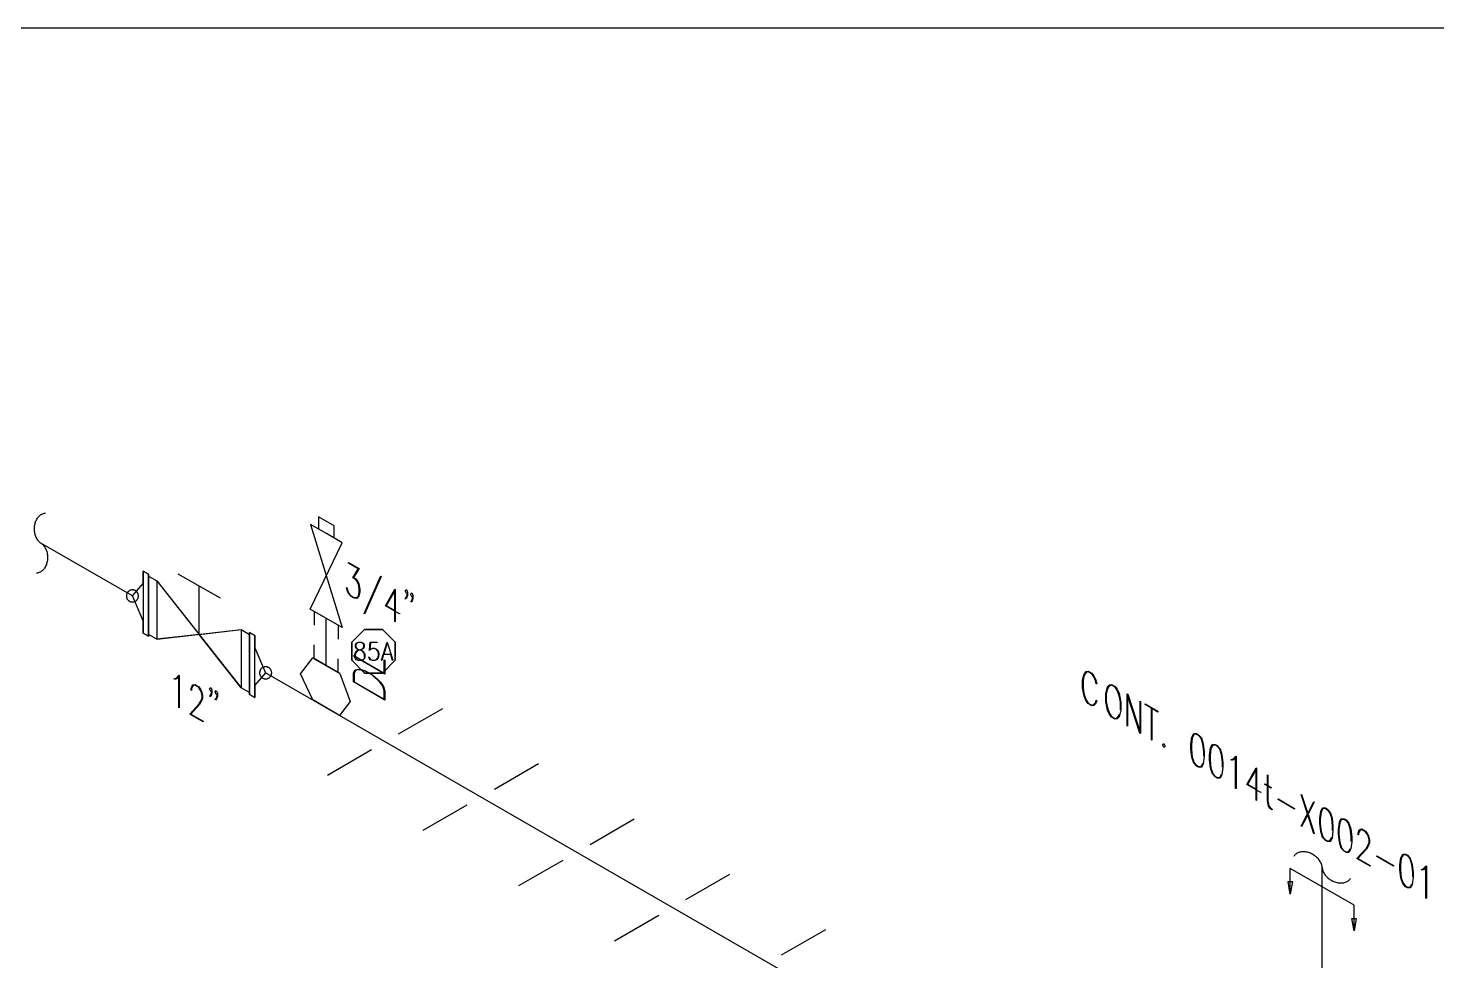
# Model space of a CAD drawing. Extents: x 0 to 17.2, y 0.1 to 11.3.
# Drawn here: x 2.968 to 7.477, y 8.18 to 11.167 of the extents above; entities that cross this region are included whole.
import ezdxf

# ---------------------------------------------------------------- set-up
doc = ezdxf.new("R2010")
doc.units = 0
for name, color, linetype in [('3', 1, 'CONTINUOUS'), ('BORDER', 3, 'CONTINUOUS'), ('COMP', 1, 'CONTINUOUS'), ('Continuation', 7, 'CONTINUOUS'), ('DL', 20, 'CONTINUOUS'), ('FITTINGS', 4, 'CONTINUOUS'), ('PART_PCML', 7, 'CONTINUOUS'), ('PIPE', 7, 'CONTINUOUS'), ('PIPE-ANNO', 150, 'CONTINUOUS'), ('TEXT', 7, 'CONTINUOUS'), ('UNAS.PIPE', 251, 'CONTINUOUS'), ('Welds', 7, 'CONTINUOUS')]:
    doc.layers.add(name, color=color, linetype=linetype)

msp = doc.modelspace()

# ---------------------------------------------------------------- linework, layer by layer
at = {"layer": '3'}
msp.add_lwpolyline([(3.7088, 9.1027), (3.7088, 9.1014), (3.709, 9.1), (3.7092, 9.0987), (3.7095, 9.0974), (3.71, 9.0961), (3.7105, 9.0948), (3.7111, 9.0936), (3.7117, 9.0925), (3.7125, 9.0913), (3.7133, 9.0903), (3.7142, 9.0893), (3.7152, 9.0883), (3.7162, 9.0875), (3.7173, 9.0867), (3.7185, 9.0859), (3.7197, 9.0853), (3.7209, 9.0848), (3.7222, 9.0843), (3.7235, 9.0839), (3.7248, 9.0836), (3.7262, 9.0834), (3.7275, 9.0833), (3.7289, 9.0833), (3.7302, 9.0834), (3.7316, 9.0836), (3.7329, 9.0839), (3.7342, 9.0843), (3.7355, 9.0848), (3.7367, 9.0853), (3.7379, 9.0859), (3.739, 9.0867), (3.7401, 9.0875), (3.7412, 9.0883), (3.7421, 9.0893), (3.7431, 9.0903), (3.7439, 9.0913), (3.7446, 9.0925), (3.7453, 9.0936), (3.7459, 9.0948), (3.7464, 9.0961), (3.7468, 9.0974), (3.7472, 9.0987), (3.7474, 9.1), (3.7476, 9.1027), (3.7476, 9.1027), (3.7475, 9.1041), (3.7474, 9.1054), (3.7472, 9.1068), (3.7468, 9.1081), (3.7464, 9.1094), (3.7459, 9.1106), (3.7453, 9.1118), (3.7446, 9.113), (3.7439, 9.1141), (3.7431, 9.1152), (3.7421, 9.1162), (3.7412, 9.1172), (3.7401, 9.118), (3.739, 9.1188), (3.7379, 9.1195), (3.7367, 9.1202), (3.7355, 9.1207), (3.7342, 9.1212), (3.7329, 9.1216), (3.7316, 9.1218), (3.7302, 9.122), (3.7289, 9.1221), (3.7275, 9.1221), (3.7262, 9.122), (3.7248, 9.1218), (3.7235, 9.1216), (3.7222, 9.1212), (3.7209, 9.1207), (3.7197, 9.1202), (3.7185, 9.1195), (3.7173, 9.1188), (3.7162, 9.118), (3.7152, 9.1172), (3.7142, 9.1162), (3.7133, 9.1152), (3.7125, 9.1141), (3.7117, 9.113), (3.7111, 9.1118), (3.7105, 9.1106), (3.71, 9.1094), (3.7095, 9.1081), (3.7092, 9.1068), (3.709, 9.1054), (3.7088, 9.1027)], dxfattribs=at)
at = {"layer": 'BORDER'}
msp.add_lwpolyline([(0.1692, 0.2247), (17.0808, 0.2247), (17.0808, 11.1675), (0.1692, 11.1675), (0.1692, 0.2247)], dxfattribs=at)
at = {"layer": 'COMP'}
for points in [[(3.7282, 9.1027), (3.6937, 9.0629), (3.6937, 9.0231), (3.6765, 9.0331), (3.6765, 9.2321), (3.6937, 9.2222), (3.6937, 9.1824), (3.7282, 9.1027)], [(3.6765, 9.2321), (3.6765, 9.0331), (3.6937, 9.0231), (3.6937, 9.2222), (3.6765, 9.2321)], [(3.6937, 9.1824), (3.7282, 9.1027), (3.6937, 9.0629)]]:
    msp.add_lwpolyline(points, dxfattribs=at)
at = {"layer": 'Continuation'}
for points in [[(6.3884, 9.0131), (6.3855, 9.0048), (6.3795, 8.9983), (6.3734, 8.997), (6.3614, 9.0039), (6.3553, 9.0123), (6.3493, 9.0258), (6.3464, 9.0375), (6.3434, 9.0541), (6.3434, 9.0787), (6.3464, 9.0918), (6.3493, 9.1002), (6.3553, 9.1067), (6.3614, 9.1082), (6.3734, 9.1013), (6.3795, 9.0927), (6.3855, 9.0793), (6.3884, 9.0677), (6.3872, 9.0673), (6.3844, 9.0785), (6.3787, 9.0913), (6.3731, 9.0992), (6.3617, 9.1058), (6.3561, 9.1043), (6.3504, 9.0981), (6.3475, 9.0904), (6.3447, 9.0776), (6.3447, 9.0536), (6.3475, 9.0376), (6.3504, 9.0265), (6.3561, 9.0137), (6.3617, 9.0058), (6.3731, 8.9993), (6.3787, 9.0007), (6.3844, 9.0069), (6.3872, 9.0148), (6.3884, 9.0131)], [(6.4628, 8.9703), (6.4599, 8.9619), (6.4539, 8.9554), (6.4478, 8.954), (6.4357, 8.961), (6.4297, 8.9694), (6.4236, 8.9828), (6.4208, 8.9945), (6.4177, 9.0112), (6.4177, 9.0357), (6.4208, 9.0489), (6.4236, 9.0573), (6.4297, 9.0638), (6.4357, 9.0653), (6.4478, 9.0583), (6.4539, 9.0498), (6.4599, 9.0363), (6.4628, 9.0246), (6.4658, 9.008), (6.4658, 8.9834), (6.4628, 8.9703)], [(6.4645, 8.9844), (6.4645, 9.0085), (6.4616, 9.0245), (6.4587, 9.0356), (6.453, 9.0484), (6.4474, 9.0563), (6.4361, 9.0628), (6.4305, 9.0614), (6.4248, 9.0552), (6.4219, 9.0474), (6.4191, 9.0347), (6.4191, 9.0107), (6.4219, 8.9947), (6.4248, 8.9836), (6.4305, 8.9708), (6.4361, 8.9628), (6.4474, 8.9563), (6.453, 8.9578), (6.4587, 8.964), (6.4616, 8.9718)], [(6.5285, 8.9084), (6.5271, 8.9092), (6.4876, 9.0306), (6.4876, 8.932), (6.4863, 8.9327), (6.4863, 9.035), (6.4877, 9.0342), (6.5272, 8.9128), (6.5272, 9.0114), (6.5285, 9.0106), (6.5285, 8.9084)], [(6.5636, 8.8881), (6.5636, 8.9893), (6.5438, 9.0007), (6.5438, 9.0029), (6.5847, 8.9793), (6.5847, 8.977), (6.5649, 8.9885), (6.5649, 8.8873), (6.5636, 8.8881)], [(6.7296, 8.8113), (6.7235, 8.7997), (6.7144, 8.8001), (6.7084, 8.8035), (6.6993, 8.8137), (6.6932, 8.8323), (6.6903, 8.8586), (6.6903, 8.8736), (6.6932, 8.8965), (6.6993, 8.9081), (6.7084, 8.9079), (6.7144, 8.9044), (6.7235, 8.8941), (6.7296, 8.8754), (6.7325, 8.8492), (6.7325, 8.8342), (6.7296, 8.8113)], [(6.7312, 8.8353), (6.7312, 8.8496), (6.7283, 8.8754), (6.7227, 8.8927), (6.7143, 8.9022), (6.7086, 8.9055), (6.7002, 8.9057), (6.6945, 8.8949), (6.6917, 8.8724), (6.6917, 8.8582), (6.6945, 8.8324), (6.7002, 8.8151), (6.7086, 8.8055), (6.7143, 8.8023), (6.7227, 8.8021), (6.7283, 8.8129)], [(6.6036, 8.8637), (6.5997, 8.8721), (6.6036, 8.8763), (6.6074, 8.8677), (6.6036, 8.8637)], [(6.7894, 8.7768), (6.7833, 8.7652), (6.7742, 8.7656), (6.7681, 8.769), (6.7591, 8.7792), (6.753, 8.7978), (6.7501, 8.8241), (6.7501, 8.8391), (6.753, 8.862), (6.7591, 8.8736), (6.7681, 8.8734), (6.7742, 8.8699), (6.7833, 8.8596), (6.7894, 8.8409), (6.7923, 8.8147), (6.7923, 8.7997), (6.7894, 8.7768)], [(6.791, 8.8008), (6.791, 8.8151), (6.788, 8.8409), (6.7825, 8.8582), (6.774, 8.8677), (6.7684, 8.871), (6.7599, 8.8712), (6.7543, 8.8604), (6.7514, 8.8379), (6.7514, 8.8237), (6.7543, 8.7979), (6.7599, 8.7806), (6.7684, 8.771), (6.774, 8.7678), (6.7825, 8.7676), (6.788, 8.7784)], [(6.8345, 8.7317), (6.8332, 8.7325), (6.8332, 8.8321), (6.8255, 8.8236), (6.8196, 8.8222), (6.8189, 8.8245), (6.8247, 8.826), (6.8336, 8.8356), (6.8345, 8.8351), (6.8345, 8.7317)], [(6.9141, 8.721), (6.9141, 8.7188), (6.9001, 8.7268), (6.9001, 8.6938), (6.8988, 8.6946), (6.8988, 8.7276), (6.8689, 8.7448), (6.8991, 8.7978), (6.9001, 8.7972), (6.9001, 8.7291)], [(6.8988, 8.7298), (6.8988, 8.7933), (6.8715, 8.7456), (6.8988, 8.7298)], [(6.9504, 8.6638), (6.9444, 8.6673), (6.9381, 8.6759), (6.9351, 8.693), (6.9351, 8.7407), (6.9271, 8.7454), (6.9271, 8.7475), (6.9351, 8.7429), (6.9351, 8.7759), (6.9365, 8.7751), (6.9365, 8.7421), (6.9475, 8.7357), (6.9475, 8.7335), (6.9365, 8.7399), (6.9365, 8.6924), (6.9393, 8.6769), (6.9447, 8.6692), (6.9504, 8.6659), (6.9504, 8.6638)], [(7.084, 8.5873), (7.0641, 8.6483), (7.0442, 8.6102), (7.043, 8.6119), (7.0633, 8.6508), (7.043, 8.713), (7.0442, 8.7134), (7.0641, 8.6523), (7.084, 8.6905), (7.0851, 8.6887), (7.0649, 8.6497), (7.0851, 8.5876), (7.084, 8.5873)], [(6.9693, 8.6988), (7.0219, 8.6685), (7.0219, 8.6662), (6.9693, 8.6966), (6.9693, 8.6988)], [(7.142, 8.5732), (7.1359, 8.5616), (7.1268, 8.562), (7.1208, 8.5654), (7.1117, 8.5756), (7.1056, 8.5942), (7.1027, 8.6205), (7.1027, 8.6355), (7.1056, 8.6584), (7.1117, 8.67), (7.1208, 8.6698), (7.1268, 8.6663), (7.1359, 8.656), (7.142, 8.6373), (7.1449, 8.6111), (7.1449, 8.5961), (7.142, 8.5732)], [(7.1436, 8.5972), (7.1436, 8.6115), (7.1407, 8.6373), (7.1351, 8.6546), (7.1267, 8.6641), (7.121, 8.6674), (7.1126, 8.6676), (7.1069, 8.6568), (7.1041, 8.6343), (7.1041, 8.6201), (7.1069, 8.5943), (7.1126, 8.577), (7.121, 8.5674), (7.1267, 8.5642), (7.1351, 8.564), (7.1407, 8.5748)], [(7.2018, 8.5387), (7.1957, 8.5271), (7.1866, 8.5275), (7.1806, 8.5309), (7.1715, 8.5411), (7.1654, 8.5597), (7.1625, 8.586), (7.1625, 8.601), (7.1654, 8.6239), (7.1715, 8.6355), (7.1806, 8.6353), (7.1866, 8.6318), (7.1957, 8.6215), (7.2018, 8.6028), (7.2047, 8.5766), (7.2047, 8.5616), (7.2018, 8.5387)], [(7.2034, 8.5627), (7.2034, 8.577), (7.2004, 8.6028), (7.1949, 8.6201), (7.1864, 8.6296), (7.1808, 8.6329), (7.1723, 8.6331), (7.1667, 8.6223), (7.1638, 8.5998), (7.1638, 8.5856), (7.1667, 8.5598), (7.1723, 8.5425), (7.1808, 8.5329), (7.1864, 8.5297), (7.1949, 8.5295), (7.2004, 8.5403)], [(7.2251, 8.5841), (7.2251, 8.5892), (7.2281, 8.5977), (7.2312, 8.601), (7.2373, 8.6025), (7.2493, 8.5956), (7.2554, 8.587), (7.2585, 8.5801), (7.2615, 8.5682), (7.2615, 8.5579), (7.2585, 8.5496), (7.2526, 8.5383), (7.2244, 8.5077), (7.2638, 8.485), (7.2638, 8.4829), (7.2213, 8.5074), (7.2516, 8.5403), (7.2573, 8.5514), (7.2602, 8.5593), (7.2602, 8.5684), (7.2573, 8.5794), (7.2546, 8.5856), (7.249, 8.5935), (7.2377, 8.6001), (7.2321, 8.5986), (7.2293, 8.5956), (7.2264, 8.5879), (7.2264, 8.5833), (7.2251, 8.5841)], [(7.2855, 8.5162), (7.3381, 8.4859), (7.3381, 8.4837), (7.2855, 8.514), (7.2855, 8.5162)], [(7.3986, 8.4251), (7.3924, 8.4135), (7.3834, 8.4139), (7.3773, 8.4173), (7.3682, 8.4275), (7.3622, 8.4461), (7.3592, 8.4724), (7.3592, 8.4874), (7.3622, 8.5103), (7.3682, 8.5219), (7.3773, 8.5217), (7.3834, 8.5182), (7.3924, 8.5079), (7.3986, 8.4892), (7.4014, 8.463), (7.4014, 8.448), (7.3986, 8.4251)], [(7.4001, 8.4491), (7.4001, 8.4634), (7.3972, 8.4892), (7.3916, 8.5065), (7.3832, 8.516), (7.3775, 8.5193), (7.3691, 8.5195), (7.3635, 8.5087), (7.3606, 8.4862), (7.3606, 8.472), (7.3635, 8.4462), (7.3691, 8.4289), (7.3775, 8.4193), (7.3832, 8.4161), (7.3916, 8.4159), (7.3972, 8.4267)], [(7.4437, 8.38), (7.4423, 8.3808), (7.4423, 8.4804), (7.4347, 8.4719), (7.4288, 8.4704), (7.4281, 8.4727), (7.4338, 8.4743), (7.4427, 8.4839), (7.4437, 8.4834), (7.4437, 8.38)]]:
    msp.add_lwpolyline(points, dxfattribs=at)
at = {"layer": 'DL'}
for points in [[(4.1099, 9.1433), (4.1099, 9.0986), (4.0105, 9.156), (4.0105, 9.1577), (4.1079, 9.1016), (4.1079, 9.1445), (4.1099, 9.1433)], [(4.0716, 9.0951), (4.0859, 9.0827), (4.0956, 9.0731), (4.1052, 9.0593), (4.1099, 9.0443), (4.1099, 9.0154), (4.0095, 9.0733), (4.0095, 9.1022), (4.0143, 9.1117), (4.0239, 9.1145), (4.0336, 9.1129), (4.0479, 9.1087), (4.0716, 9.0951)], [(4.0482, 9.1067), (4.0344, 9.1109), (4.0253, 9.1121), (4.0161, 9.1098), (4.0116, 9.1008), (4.0116, 9.0739), (4.1079, 9.0183), (4.1079, 9.0452), (4.1033, 9.0594), (4.0942, 9.0723), (4.0851, 9.0816), (4.0713, 9.0934)], [(7.001, 8.4339), (7.015, 8.4339), (7.008, 8.3941), (7.001, 8.4339)], [(7.2122, 8.3583), (7.008, 8.4762)], [(7.008, 8.3941), (7.008, 8.4762)], [(7.2122, 8.2762), (7.2122, 8.3583)], [(7.2052, 8.316), (7.2192, 8.316), (7.2122, 8.2762), (7.2052, 8.316)]]:
    msp.add_lwpolyline(points, dxfattribs=at)
at = {"layer": 'FITTINGS'}
for points in [[(3.9226, 9.5484), (3.8717, 9.5778)], [(3.8717, 9.5778), (3.9736, 9.2476)], [(3.9479, 9.5732), (3.8972, 9.6025)], [(3.8972, 9.6025), (3.8972, 9.563)], [(3.9479, 9.5337), (3.9479, 9.5732)], [(3.8712, 9.3067), (3.9735, 9.519)], [(3.9735, 9.519), (3.9226, 9.5484)], [(3.9736, 9.2476), (3.8712, 9.3067)], [(3.9608, 9.255), (3.884, 9.2993)], [(3.884, 9.2993), (3.884, 9.255)], [(3.9608, 9.255), (3.9608, 9.2106)], [(3.884, 9.1477), (3.884, 9.192)], [(3.8402, 9.0993), (3.8788, 9.1507)], [(3.9661, 9.1003), (3.8788, 9.1507)], [(3.884, 9.1477), (3.9608, 9.1033)], [(3.9608, 9.1033), (3.9608, 9.1477)], [(3.8789, 9.0157), (3.8402, 9.0993)], [(3.9661, 9.1003), (3.9988, 9.0112)], [(3.965, 8.966), (3.8789, 9.0157)], [(3.9988, 9.0112), (3.965, 8.966)], [(4.1539, 8.9069), (4.2953, 8.9886)], [(3.9259, 8.7753), (4.0673, 8.8569)], [(4.4604, 8.73), (4.6017, 8.8117)], [(4.2323, 8.5984), (4.3737, 8.68)], [(4.7668, 8.5531), (4.9082, 8.6348)], [(4.5388, 8.4215), (4.6801, 8.5031)], [(5.0732, 8.3762), (5.2146, 8.4578)], [(4.8452, 8.2446), (4.9866, 8.3262)], [(5.3796, 8.1993), (5.521, 8.2809)]]:
    msp.add_lwpolyline(points, dxfattribs=at)
at = {"layer": 'PART_PCML'}
for points in [[(4.0448, 9.2411), (4.0041, 9.2004), (4.0041, 9.1427), (4.0448, 9.102), (4.1025, 9.102), (4.1432, 9.1427), (4.1432, 9.2004), (4.1025, 9.2411), (4.0448, 9.2411)], [(4.0041, 9.1427), (4.0448, 9.102), (4.1025, 9.102), (4.1432, 9.1427), (4.1432, 9.2004), (4.1025, 9.2411), (4.0448, 9.2411), (4.0041, 9.2004), (4.0041, 9.1427)], [(4.0041, 9.2004), (4.0448, 9.2411), (4.1025, 9.2411), (4.1432, 9.2004), (4.1432, 9.1427), (4.1025, 9.102), (4.0448, 9.102), (4.0041, 9.1427), (4.0041, 9.2004), (4.0448, 9.2411)], [(4.0227, 9.1775), (4.0181, 9.1804), (4.0158, 9.1862), (4.0158, 9.192), (4.0181, 9.1979), (4.025, 9.2007), (4.034, 9.2007), (4.0409, 9.1979), (4.0432, 9.192), (4.0432, 9.1862), (4.0409, 9.1804), (4.0363, 9.1775), (4.0316, 9.1761), (4.0318, 9.176), (4.0385, 9.1732), (4.0431, 9.1675), (4.0454, 9.1618), (4.0454, 9.1532), (4.0408, 9.1446), (4.034, 9.1419), (4.025, 9.1419), (4.0183, 9.1446), (4.0159, 9.1475), (4.0136, 9.1532), (4.0136, 9.1618), (4.0159, 9.1675), (4.0204, 9.1732), (4.0274, 9.1761)], [(4.0295, 9.1767), (4.0359, 9.1787), (4.0401, 9.1813), (4.0422, 9.1865), (4.0422, 9.1917), (4.0401, 9.1968), (4.0338, 9.1994), (4.0252, 9.1994), (4.0189, 9.1968), (4.0168, 9.1917), (4.0168, 9.1865), (4.0189, 9.1813), (4.0231, 9.1787), (4.0295, 9.1767)], [(4.0595, 9.1537), (4.0617, 9.1483), (4.0637, 9.1457), (4.0701, 9.1431), (4.0765, 9.1431), (4.0829, 9.1457), (4.0871, 9.151), (4.0893, 9.159), (4.0893, 9.1643), (4.0871, 9.1723), (4.0829, 9.1776), (4.0765, 9.1802), (4.0701, 9.1802), (4.0637, 9.1776), (4.0606, 9.1736), (4.063, 9.2007), (4.0854, 9.2007), (4.0854, 9.1994), (4.0639, 9.1994), (4.0619, 9.1771), (4.0632, 9.1787), (4.07, 9.1815), (4.0767, 9.1815), (4.0834, 9.1787), (4.088, 9.1729), (4.0903, 9.1645), (4.0903, 9.1588), (4.088, 9.1503), (4.0834, 9.1446), (4.0767, 9.1419), (4.07, 9.1419), (4.0632, 9.1446), (4.0608, 9.1475), (4.0586, 9.1531), (4.0595, 9.1537)], [(4.1351, 9.1427), (4.1343, 9.1423), (4.1285, 9.161), (4.1058, 9.161), (4.1, 9.1423), (4.0991, 9.1427), (4.1168, 9.2007), (4.1175, 9.2007), (4.1351, 9.1427)], [(4.0444, 9.1535), (4.0444, 9.1615), (4.0422, 9.1667), (4.038, 9.1721), (4.0316, 9.1747), (4.0295, 9.1755), (4.0274, 9.1747), (4.021, 9.1721), (4.0167, 9.1667), (4.0146, 9.1615), (4.0146, 9.1535), (4.0167, 9.1483), (4.0188, 9.1457), (4.0252, 9.1431), (4.0338, 9.1431), (4.0401, 9.1457)], [(4.1171, 9.1984), (4.1061, 9.1623), (4.1281, 9.1623)]]:
    msp.add_lwpolyline(points, dxfattribs=at)
at = {"layer": 'PIPE'}
for points in [[(3.9224, 9.1255), (3.9224, 9.2771)], [(9.3656, 5.848), (3.7282, 9.1027)]]:
    msp.add_lwpolyline(points, dxfattribs=at)
at = {"layer": 'PIPE-ANNO'}
for points in [[(3.009, 9.518), (3.0068, 9.5195), (3.0046, 9.5213), (3.0026, 9.5233), (3.0006, 9.5255), (2.9988, 9.5278), (2.9971, 9.5304), (2.9955, 9.5331), (2.994, 9.5359), (2.9927, 9.5389), (2.9916, 9.542), (2.9906, 9.5452), (2.9897, 9.5486), (2.9891, 9.5519), (2.9886, 9.5554), (2.9882, 9.5588), (2.9881, 9.5623), (2.9881, 9.5658), (2.9883, 9.5693), (2.9887, 9.5728), (2.9892, 9.5762), (2.9899, 9.5796), (2.9908, 9.5829), (2.9918, 9.5861), (2.993, 9.5892), (2.9944, 9.5921), (2.9958, 9.5949), (2.9975, 9.5976), (2.9992, 9.6001), (3.0011, 9.6024), (3.0031, 9.6046), (3.0051, 9.6065), (3.0073, 9.6082), (3.0096, 9.6097), (3.0119, 9.611), (3.0143, 9.6121), (3.0167, 9.6129), (3.0192, 9.6135), (3.0216, 9.6138), (3.0238, 9.6139)], [(3.009, 9.518), (3.0112, 9.5164), (3.0134, 9.5146), (3.0155, 9.5126), (3.0174, 9.5104), (3.0192, 9.5081), (3.021, 9.5055), (3.0226, 9.5028), (3.024, 9.5), (3.0253, 9.497), (3.0265, 9.4939), (3.0275, 9.4907), (3.0283, 9.4874), (3.029, 9.484), (3.0295, 9.4805), (3.0298, 9.4771), (3.0299, 9.4736), (3.0299, 9.4701), (3.0297, 9.4666), (3.0294, 9.4631), (3.0288, 9.4597), (3.0281, 9.4563), (3.0272, 9.453), (3.0262, 9.4498), (3.025, 9.4468), (3.0237, 9.4438), (3.0222, 9.441), (3.0206, 9.4383), (3.0188, 9.4358), (3.0169, 9.4335), (3.015, 9.4314), (3.0129, 9.4294), (3.0107, 9.4277), (3.0085, 9.4262), (3.0061, 9.4249), (3.0037, 9.4238), (3.0013, 9.423), (2.9989, 9.4224), (2.9964, 9.4221), (2.9942, 9.422)], [(7.1101, 8.4795), (7.1099, 8.4822), (7.1094, 8.4849), (7.1087, 8.4877), (7.1078, 8.4905), (7.1067, 8.4933), (7.1053, 8.496), (7.1038, 8.4988), (7.102, 8.5014), (7.1001, 8.5041), (7.098, 8.5066), (7.0957, 8.5091), (7.0933, 8.5115), (7.0907, 8.5137), (7.0879, 8.5159), (7.0851, 8.5179), (7.0821, 8.5198), (7.0791, 8.5215), (7.076, 8.5231), (7.0728, 8.5245), (7.0695, 8.5257), (7.0663, 8.5268), (7.063, 8.5277), (7.0597, 8.5284), (7.0565, 8.5289), (7.0532, 8.5292), (7.05, 8.5294), (7.0469, 8.5293), (7.0439, 8.529), (7.0409, 8.5286), (7.0381, 8.5279), (7.0354, 8.5271), (7.0328, 8.5261), (7.0304, 8.5249), (7.0281, 8.5235), (7.026, 8.522), (7.0241, 8.5203), (7.0223, 8.5184), (7.0208, 8.5164), (7.0196, 8.5146)], [(7.1101, 8.4795), (7.1104, 8.4767), (7.1108, 8.474), (7.1115, 8.4712), (7.1124, 8.4684), (7.1136, 8.4657), (7.1149, 8.4629), (7.1164, 8.4602), (7.1182, 8.4575), (7.1201, 8.4549), (7.1222, 8.4523), (7.1245, 8.4498), (7.127, 8.4475), (7.1296, 8.4452), (7.1323, 8.4431), (7.1351, 8.441), (7.1381, 8.4391), (7.1411, 8.4374), (7.1443, 8.4358), (7.1475, 8.4344), (7.1507, 8.4332), (7.154, 8.4321), (7.1572, 8.4312), (7.1605, 8.4305), (7.1638, 8.43), (7.167, 8.4297), (7.1702, 8.4296), (7.1733, 8.4296), (7.1764, 8.4299), (7.1793, 8.4304), (7.1821, 8.431), (7.1849, 8.4319), (7.1874, 8.4329), (7.1899, 8.4341), (7.1921, 8.4354), (7.1942, 8.437), (7.1962, 8.4387), (7.1979, 8.4405), (7.1994, 8.4425), (7.2006, 8.4443)]]:
    msp.add_lwpolyline(points, dxfattribs=at)
at = {"layer": 'TEXT'}
for points in [[(3.9936, 9.456), (4.0271, 9.4367), (4.0095, 9.4079), (4.0171, 9.4035), (4.0232, 9.395), (4.0263, 9.3879), (4.0293, 9.3711), (4.0293, 9.3611), (4.0263, 9.3478), (4.0202, 9.3412), (4.0112, 9.3415), (4.0023, 9.3467), (3.9933, 9.3568), (3.9901, 9.3637), (3.9872, 9.3753), (3.9883, 9.3757), (3.9912, 9.3644), (3.9939, 9.3583), (4.0024, 9.3487), (4.011, 9.3437), (4.0196, 9.3435), (4.0251, 9.3496), (4.028, 9.3622), (4.028, 9.3716), (4.0251, 9.3875), (4.0224, 9.3935), (4.0168, 9.4015), (4.0068, 9.4072), (4.0244, 9.436), (3.9936, 9.4538), (3.9936, 9.456)], [(4.044, 9.2927), (4.0966, 9.4131), (4.0977, 9.4112), (4.0451, 9.2907), (4.044, 9.2927)], [(4.1569, 9.2936), (4.1569, 9.2913), (4.143, 9.2994), (4.143, 9.2664), (4.1417, 9.2671), (4.1417, 9.3002), (4.1118, 9.3174), (4.142, 9.3703), (4.143, 9.3697), (4.143, 9.3016)], [(4.1417, 9.3024), (4.1417, 9.3659), (4.1144, 9.3181), (4.1417, 9.3024)], [(4.1787, 9.3562), (4.1749, 9.3649), (4.1787, 9.369), (4.1823, 9.361), (4.1823, 9.3505), (4.1793, 9.3421), (4.1763, 9.3389), (4.1753, 9.3411), (4.1781, 9.3442), (4.1809, 9.3518), (4.1809, 9.3587)], [(4.1985, 9.3486), (4.1962, 9.3461), (4.1924, 9.3547), (4.1962, 9.3589), (4.1998, 9.3509), (4.1998, 9.3404), (4.1968, 9.332), (4.1938, 9.3287), (4.1928, 9.331), (4.1957, 9.334), (4.1985, 9.3417), (4.1985, 9.3486)], [(3.4515, 8.991), (3.4501, 8.9918), (3.4501, 9.0915), (3.4425, 9.0829), (3.4366, 9.0815), (3.4359, 9.0838), (3.4417, 9.0854), (3.4506, 9.095), (3.4515, 9.0944), (3.4515, 8.991)], [(3.4895, 9.047), (3.4895, 9.0522), (3.4925, 9.0607), (3.4956, 9.064), (3.5017, 9.0655), (3.5137, 9.0585), (3.5198, 9.05), (3.5229, 9.0431), (3.5259, 9.0312), (3.5259, 9.0208), (3.5229, 9.0126), (3.5169, 9.0013), (3.4888, 8.9707), (3.5281, 8.948), (3.5281, 8.9459), (3.4856, 8.9704), (3.5159, 9.0032), (3.5217, 9.0144), (3.5245, 9.0222), (3.5245, 9.0314), (3.5217, 9.0424), (3.5189, 9.0486), (3.5133, 9.0565), (3.502, 9.063), (3.4964, 9.0616), (3.4936, 9.0585), (3.4908, 9.0509), (3.4908, 9.0463), (3.4895, 9.047)], [(3.5528, 9.043), (3.549, 9.0517), (3.5528, 9.0558), (3.5564, 9.0478), (3.5564, 9.0373), (3.5534, 9.0289), (3.5504, 9.0257), (3.5494, 9.0279), (3.5522, 9.031), (3.5551, 9.0386), (3.5551, 9.0455)], [(3.5726, 9.0354), (3.5703, 9.0329), (3.5665, 9.0415), (3.5703, 9.0457), (3.5739, 9.0377), (3.5739, 9.0272), (3.5709, 9.0188), (3.5679, 9.0155), (3.5669, 9.0178), (3.5698, 9.0208), (3.5726, 9.0285), (3.5726, 9.0354)]]:
    msp.add_lwpolyline(points, dxfattribs=at)
at = {"layer": 'UNAS.PIPE'}
for points in [[(3.3017, 9.349), (3.009, 9.518)], [(3.3017, 9.349), (3.3362, 9.3888), (3.3362, 9.4286), (3.3534, 9.4187), (3.3534, 9.2196), (3.3362, 9.2295), (3.3362, 9.2694), (3.3017, 9.349)], [(3.3534, 9.2196), (3.3534, 9.4187), (3.3362, 9.4286), (3.3362, 9.2295), (3.3534, 9.2196)], [(3.3362, 9.2694), (3.3017, 9.349), (3.3362, 9.3888)], [(3.6765, 9.0393), (3.6495, 9.0549), (3.5149, 9.2259), (3.3803, 9.2103), (3.3534, 9.2259), (3.3534, 9.4124), (3.3803, 9.3968), (3.5149, 9.2259), (3.6495, 9.2414), (3.6765, 9.2259), (3.6765, 9.0393)], [(3.3534, 9.4124), (3.3534, 9.2259)], [(3.3803, 9.3968), (3.3803, 9.2103)], [(3.3803, 9.3968), (3.6495, 9.0549)], [(3.4476, 9.4202), (3.5822, 9.3424)], [(3.5149, 9.2259), (3.5149, 9.3813)], [(3.3211, 9.349), (3.321, 9.3503), (3.3209, 9.3517), (3.3206, 9.353), (3.3203, 9.3543), (3.3199, 9.3556), (3.3194, 9.3569), (3.3188, 9.3581), (3.3181, 9.3593), (3.3174, 9.3604), (3.3165, 9.3615), (3.3156, 9.3625), (3.3147, 9.3634), (3.3136, 9.3643), (3.3125, 9.3651), (3.3114, 9.3658), (3.3102, 9.3664), (3.3089, 9.367), (3.3077, 9.3674), (3.3064, 9.3678), (3.305, 9.3681), (3.3037, 9.3683), (3.3024, 9.3684), (3.301, 9.3684), (3.2996, 9.3683), (3.2983, 9.3681), (3.297, 9.3678), (3.2957, 9.3674), (3.2944, 9.367), (3.2932, 9.3664), (3.292, 9.3658), (3.2908, 9.3651), (3.2897, 9.3643), (3.2887, 9.3634), (3.2877, 9.3625), (3.2868, 9.3615), (3.286, 9.3604), (3.2852, 9.3593), (3.2845, 9.3581), (3.284, 9.3569), (3.2834, 9.3556), (3.283, 9.3543), (3.2827, 9.353), (3.2825, 9.3517), (3.2823, 9.349), (3.2823, 9.3476), (3.2825, 9.3463), (3.2827, 9.345), (3.283, 9.3436), (3.2834, 9.3424), (3.284, 9.3411), (3.2845, 9.3399), (3.2852, 9.3387), (3.286, 9.3376), (3.2868, 9.3365), (3.2877, 9.3355), (3.2887, 9.3346), (3.2897, 9.3337), (3.2908, 9.3329), (3.292, 9.3322), (3.2932, 9.3316), (3.2944, 9.331), (3.2957, 9.3305), (3.297, 9.3302), (3.2983, 9.3299), (3.2996, 9.3297), (3.301, 9.3296), (3.3024, 9.3296), (3.3037, 9.3297), (3.305, 9.3299), (3.3064, 9.3302), (3.3077, 9.3305), (3.3089, 9.331), (3.3102, 9.3316), (3.3114, 9.3322), (3.3125, 9.3329), (3.3136, 9.3337), (3.3147, 9.3346), (3.3156, 9.3355), (3.3165, 9.3365), (3.3174, 9.3376), (3.3181, 9.3387), (3.3188, 9.3399), (3.3194, 9.3411), (3.3199, 9.3424), (3.3203, 9.3436), (3.3206, 9.345), (3.3209, 9.3463), (3.3211, 9.349)], [(3.3211, 9.349), (3.321, 9.3503), (3.3209, 9.3517), (3.3206, 9.353), (3.3203, 9.3543), (3.3199, 9.3556), (3.3194, 9.3569), (3.3188, 9.3581), (3.3181, 9.3593), (3.3174, 9.3604), (3.3165, 9.3615), (3.3156, 9.3625), (3.3147, 9.3634), (3.3136, 9.3643), (3.3125, 9.3651), (3.3114, 9.3658), (3.3102, 9.3664), (3.3089, 9.367), (3.3077, 9.3674), (3.3064, 9.3678), (3.305, 9.3681), (3.3037, 9.3683), (3.3024, 9.3684), (3.301, 9.3684), (3.2996, 9.3683), (3.2983, 9.3681), (3.297, 9.3678), (3.2957, 9.3674), (3.2944, 9.367), (3.2932, 9.3664), (3.292, 9.3658), (3.2908, 9.3651), (3.2897, 9.3643), (3.2887, 9.3634), (3.2877, 9.3625), (3.2868, 9.3615), (3.286, 9.3604), (3.2852, 9.3593), (3.2845, 9.3581), (3.284, 9.3569), (3.2834, 9.3556), (3.283, 9.3543), (3.2827, 9.353), (3.2825, 9.3517), (3.2823, 9.3503), (3.2823, 9.349), (3.2823, 9.3476), (3.2825, 9.3463), (3.2827, 9.345), (3.283, 9.3436), (3.2834, 9.3424), (3.284, 9.3411), (3.2845, 9.3399), (3.2852, 9.3387), (3.286, 9.3376), (3.2868, 9.3365), (3.2877, 9.3355), (3.2887, 9.3346), (3.2897, 9.3337), (3.2908, 9.3329), (3.292, 9.3322), (3.2932, 9.3316), (3.2944, 9.331), (3.2957, 9.3305), (3.297, 9.3302), (3.2983, 9.3299), (3.2996, 9.3297), (3.301, 9.3296), (3.3024, 9.3296), (3.3037, 9.3297), (3.305, 9.3299), (3.3064, 9.3302), (3.3077, 9.3305), (3.3089, 9.331), (3.3102, 9.3316), (3.3114, 9.3322), (3.3125, 9.3329), (3.3136, 9.3337), (3.3147, 9.3346), (3.3156, 9.3355), (3.3165, 9.3365), (3.3174, 9.3376), (3.3181, 9.3387), (3.3188, 9.3399), (3.3194, 9.3411), (3.3199, 9.3424), (3.3203, 9.3436), (3.3206, 9.345), (3.3209, 9.3463), (3.3211, 9.349)], [(3.3803, 9.2103), (3.6495, 9.2414)], [(3.6495, 9.2414), (3.6495, 9.0549)], [(3.6765, 9.2259), (3.6765, 9.0393)], [(7.1101, 8.1415), (7.1101, 8.4795)]]:
    msp.add_lwpolyline(points, dxfattribs=at)
at = {"layer": 'Welds'}
msp.add_lwpolyline([(3.7476, 9.1027), (3.7475, 9.1041), (3.7474, 9.1054), (3.7472, 9.1068), (3.7468, 9.1081), (3.7464, 9.1094), (3.7459, 9.1106), (3.7453, 9.1118), (3.7446, 9.113), (3.7439, 9.1141), (3.7431, 9.1152), (3.7421, 9.1162), (3.7412, 9.1172), (3.7401, 9.118), (3.739, 9.1188), (3.7379, 9.1195), (3.7367, 9.1202), (3.7355, 9.1207), (3.7342, 9.1212), (3.7329, 9.1216), (3.7316, 9.1218), (3.7302, 9.122), (3.7289, 9.1221), (3.7275, 9.1221), (3.7262, 9.122), (3.7248, 9.1218), (3.7235, 9.1216), (3.7222, 9.1212), (3.7209, 9.1207), (3.7197, 9.1202), (3.7185, 9.1195), (3.7173, 9.1188), (3.7162, 9.118), (3.7152, 9.1172), (3.7142, 9.1162), (3.7133, 9.1152), (3.7125, 9.1141), (3.7117, 9.113), (3.7111, 9.1118), (3.7105, 9.1106), (3.71, 9.1094), (3.7095, 9.1081), (3.7092, 9.1068), (3.709, 9.1054), (3.7088, 9.1041), (3.7088, 9.1027), (3.7088, 9.1014), (3.709, 9.1), (3.7092, 9.0987), (3.7095, 9.0974), (3.71, 9.0961), (3.7105, 9.0948), (3.7111, 9.0936), (3.7117, 9.0925), (3.7125, 9.0913), (3.7133, 9.0903), (3.7142, 9.0893), (3.7152, 9.0883), (3.7162, 9.0875), (3.7173, 9.0867), (3.7185, 9.0859), (3.7197, 9.0853), (3.7209, 9.0848), (3.7222, 9.0843), (3.7235, 9.0839), (3.7248, 9.0836), (3.7262, 9.0834), (3.7275, 9.0833), (3.7289, 9.0833), (3.7302, 9.0834), (3.7316, 9.0836), (3.7329, 9.0839), (3.7342, 9.0843), (3.7355, 9.0848), (3.7367, 9.0853), (3.7379, 9.0859), (3.739, 9.0867), (3.7401, 9.0875), (3.7412, 9.0883), (3.7421, 9.0893), (3.7431, 9.0903), (3.7439, 9.0913), (3.7446, 9.0925), (3.7453, 9.0936), (3.7459, 9.0948), (3.7464, 9.0961), (3.7468, 9.0974), (3.7472, 9.0987), (3.7474, 9.1), (3.7476, 9.1027)], dxfattribs=at)

doc.saveas('drawing.dxf')
